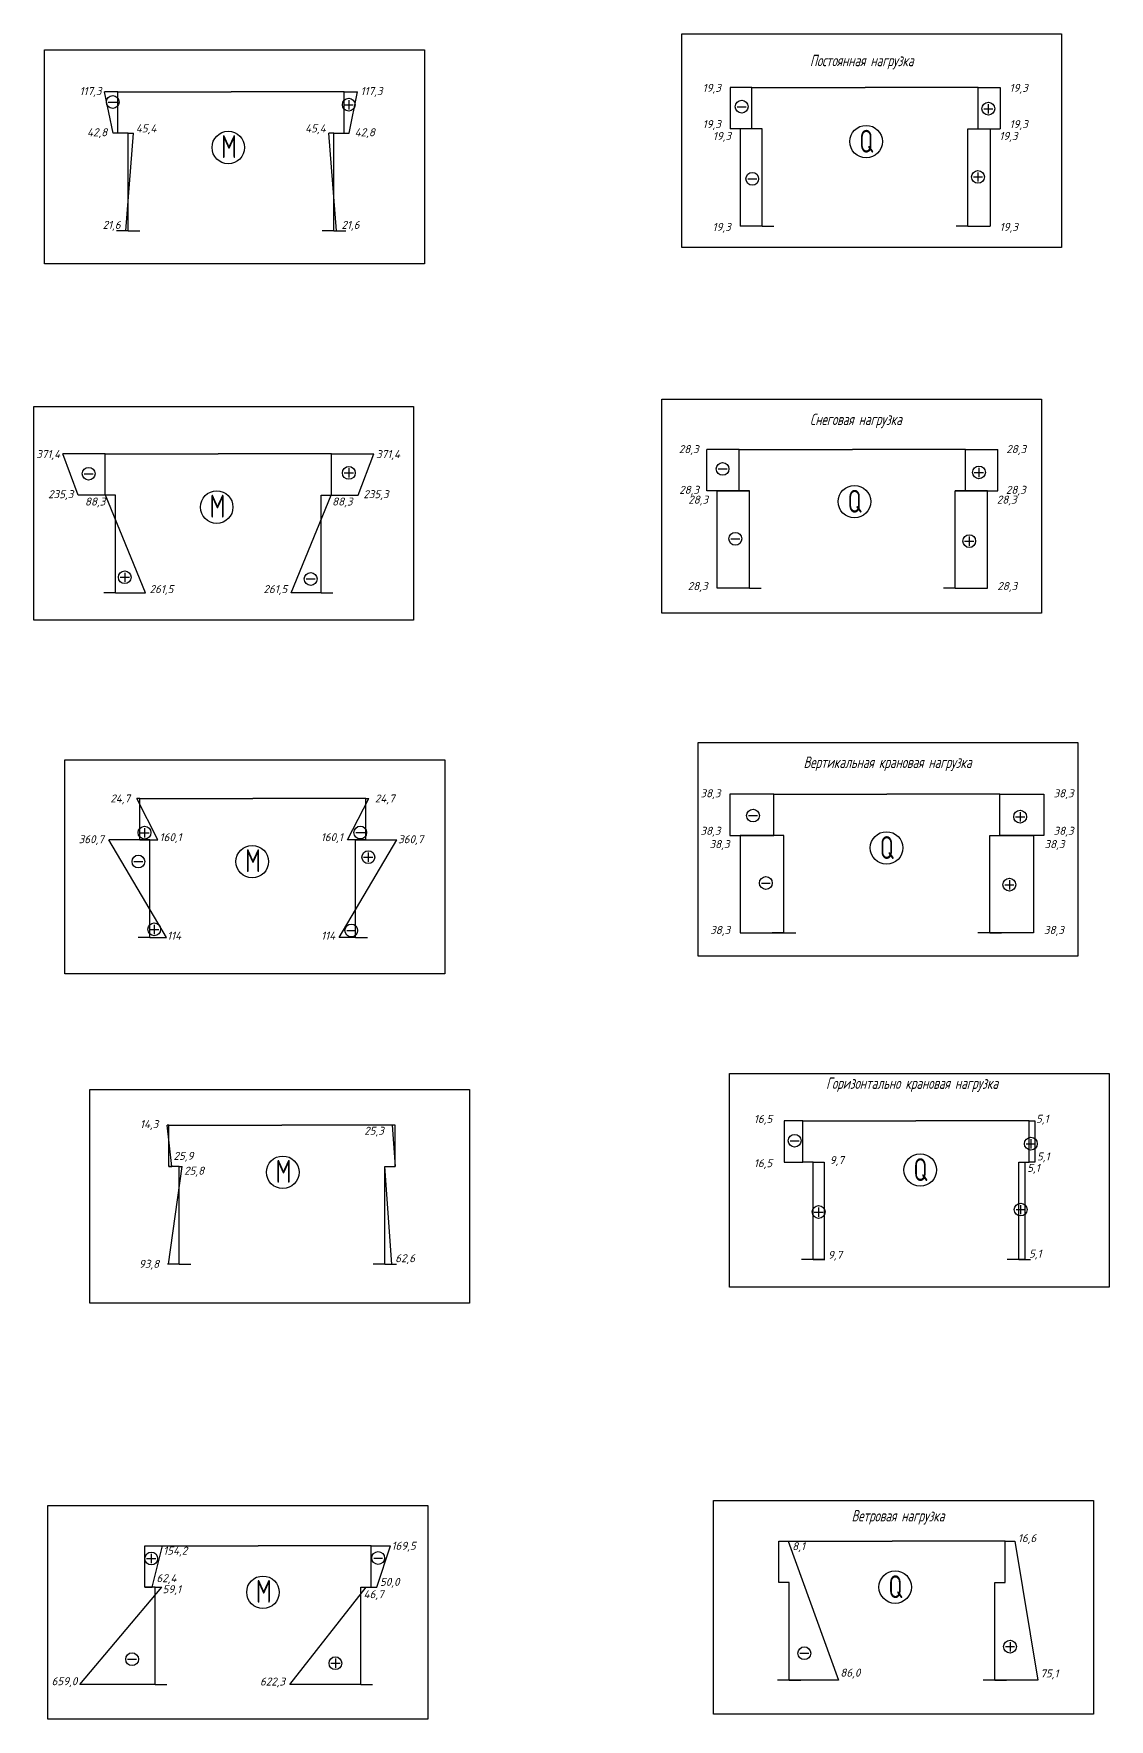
# Paper-space layout 'Лист2' of a CAD drawing. Header units: millimetres. Extents: x 156 to 620, y 8 to 344.
# Drawn here: x 286.4 to 380.5, y 189.2 to 336.7 of the extents above; entities that cross this region are included whole.
import ezdxf

# ---------------------------------------------------------------- set-up
doc = ezdxf.new("R2010")
doc.units = ezdxf.units.MM
doc.header["$LTSCALE"] = 0.5
doc.styles.add('наклонный 3.5', font='isocpeur.ttf', dxfattribs={"oblique": 15, "height": 3.5})
doc.styles.add('Наклонный 5', font='isocpeur.ttf', dxfattribs={"oblique": 15, "height": 7})
doc.styles.add('прямой 10', font='isocpeur.ttf', dxfattribs={"width": 0.7, "height": 10})

psp = doc.layouts.new('Лист2')

# ---------------------------------------------------------------- linework, layer by layer
for p, q in [((349.194, 332.018), (347.284, 332.018)), ((347.284, 332.018), (347.284, 328.403)), ((349.194, 328.403), (349.194, 332.018)), ((349.194, 332.018), (359.09, 332.018)), ((368.987, 332.018), (359.09, 332.018)), ((368.987, 328.403), (368.987, 332.018)), ((368.987, 332.018), (370.897, 332.018)), ((370.897, 332.018), (370.897, 328.403)), ((293.722, 331.62), (292.549, 331.62)), ((293.294, 328.005), (292.549, 331.62)), ((292.874, 330.743), (293.654, 330.743)), ((293.722, 328.005), (293.722, 331.62)), ((293.722, 331.62), (303.619, 331.62)), ((313.515, 331.62), (303.619, 331.62)), ((313.51, 330.506), (314.316, 330.506)), ((313.515, 328.005), (313.515, 331.62)), ((313.515, 331.62), (314.688, 331.62)), ((313.913, 330.909), (313.913, 330.096)), ((313.943, 328.005), (314.688, 331.62)), ((369.872, 330.557), (369.872, 329.744)), ((347.901, 330.336), (348.681, 330.336)), ((369.469, 330.155), (370.275, 330.155)), ((294.619, 328.005), (293.294, 328.005)), ((294.619, 328.005), (293.722, 328.005)), ((294.403, 319.47), (295.073, 328.005)), ((294.619, 319.47), (294.619, 328.005)), ((294.619, 328.005), (295.073, 328.005)), ((312.619, 328.005), (312.165, 328.005)), ((312.835, 319.47), (312.165, 328.005)), ((312.619, 319.47), (312.619, 328.005)), ((312.619, 328.005), (313.515, 328.005)), ((312.619, 328.005), (313.943, 328.005)), ((349.194, 328.403), (347.284, 328.403)), ((350.09, 328.403), (348.16, 328.403)), ((348.16, 328.403), (348.16, 319.868)), ((350.09, 328.403), (349.194, 328.403)), ((350.09, 319.868), (350.09, 328.403)), ((368.09, 319.868), (368.09, 328.403)), ((368.09, 328.403), (368.987, 328.403)), ((368.09, 328.403), (370.02, 328.403)), ((368.987, 328.403), (370.897, 328.403)), ((370.02, 328.403), (370.02, 319.868)), ((368.966, 324.588), (368.966, 323.775)), ((348.828, 324.026), (349.607, 324.026)), ((368.563, 324.185), (369.368, 324.185)), ((294.619, 319.47), (293.592, 319.47)), ((294.619, 319.47), (294.403, 319.47)), ((294.619, 319.47), (295.646, 319.47)), ((312.619, 319.47), (311.592, 319.47)), ((312.619, 319.47), (313.646, 319.47)), ((312.619, 319.47), (312.835, 319.47)), ((350.09, 319.868), (348.16, 319.868)), ((350.09, 319.868), (349.063, 319.868)), ((350.09, 319.868), (351.117, 319.868)), ((368.09, 319.868), (367.063, 319.868)), ((368.09, 319.868), (369.117, 319.868)), ((368.09, 319.868), (370.02, 319.868)), ((292.607, 299.953), (288.893, 299.953)), ((290.254, 296.338), (288.893, 299.953)), ((292.607, 296.338), (292.607, 299.953)), ((292.607, 299.953), (302.504, 299.953)), ((312.4, 299.953), (302.504, 299.953)), ((312.4, 296.338), (312.4, 299.953)), ((312.4, 299.953), (316.114, 299.953)), ((314.753, 296.338), (316.114, 299.953)), ((348.079, 300.35), (345.249, 300.35)), ((345.249, 296.735), (345.249, 300.35)), ((348.079, 296.735), (348.079, 300.35)), ((348.079, 300.35), (357.975, 300.35)), ((367.872, 300.35), (357.975, 300.35)), ((367.872, 296.735), (367.872, 300.35)), ((367.872, 300.35), (370.702, 300.35)), ((370.702, 296.735), (370.702, 300.35)), ((290.765, 298.221), (291.545, 298.221)), ((313.517, 298.291), (314.322, 298.291)), ((313.919, 298.693), (313.919, 297.881)), ((346.232, 298.646), (347.011, 298.646)), ((368.647, 298.331), (369.452, 298.331)), ((369.049, 298.733), (369.049, 297.921)), ((348.079, 296.735), (345.249, 296.735)), ((346.145, 288.2), (346.145, 296.735)), ((346.145, 296.735), (348.975, 296.735)), ((348.975, 296.735), (348.079, 296.735)), ((348.975, 288.2), (348.975, 296.735)), ((366.975, 288.2), (366.975, 296.735)), ((366.975, 296.735), (367.872, 296.735)), ((369.805, 296.735), (366.975, 296.735)), ((367.872, 296.735), (370.702, 296.735)), ((369.805, 288.2), (369.805, 296.735)), ((292.621, 296.338), (290.254, 296.338)), ((293.504, 296.338), (292.607, 296.338)), ((293.504, 296.338), (292.621, 296.338)), ((296.119, 287.803), (292.621, 296.338)), ((293.504, 287.803), (293.504, 296.338)), ((308.889, 287.803), (312.387, 296.338)), ((311.504, 287.803), (311.504, 296.338)), ((311.504, 296.338), (312.4, 296.338)), ((311.504, 296.338), (312.387, 296.338)), ((312.387, 296.338), (314.753, 296.338)), ((347.35, 292.528), (348.13, 292.528)), ((367.799, 292.319), (368.605, 292.319)), ((368.202, 292.721), (368.202, 291.909)), ((293.914, 289.159), (294.72, 289.159)), ((294.317, 289.562), (294.317, 288.749)), ((293.504, 287.803), (292.477, 287.803)), ((293.504, 287.803), (294.531, 287.803)), ((293.504, 287.803), (296.119, 287.803)), ((311.504, 287.803), (308.889, 287.803)), ((310.195, 289.016), (310.975, 289.016)), ((311.504, 287.803), (310.477, 287.803)), ((311.504, 287.803), (312.531, 287.803)), ((348.975, 288.2), (346.145, 288.2)), ((348.975, 288.2), (347.948, 288.2)), ((348.975, 288.2), (350.002, 288.2)), ((366.975, 288.2), (365.948, 288.2)), ((366.975, 288.2), (368.002, 288.2)), ((366.975, 288.2), (369.805, 288.2)), ((351.095, 270.196), (347.265, 270.196)), ((347.265, 270.196), (347.265, 266.581)), ((351.095, 266.581), (351.095, 270.196)), ((351.095, 270.196), (360.991, 270.196)), ((370.888, 270.196), (360.991, 270.196)), ((370.888, 266.581), (370.888, 270.196)), ((370.888, 270.196), (374.718, 270.196)), ((374.718, 270.196), (374.718, 266.581)), ((295.624, 269.799), (295.376, 269.799)), ((297.225, 266.184), (295.376, 269.799)), ((295.624, 266.184), (295.624, 269.799)), ((295.624, 269.799), (305.52, 269.799)), ((315.416, 269.799), (305.52, 269.799)), ((313.815, 266.184), (315.664, 269.799)), ((315.416, 266.184), (315.416, 269.799)), ((315.416, 269.799), (315.664, 269.799)), ((372.653, 268.611), (372.653, 267.798)), ((296.045, 267.216), (296.045, 266.404)), ((348.894, 268.312), (349.674, 268.312)), ((372.25, 268.208), (373.055, 268.208)), ((296.52, 266.184), (292.913, 266.184)), ((297.96, 257.649), (292.913, 266.184)), ((296.52, 266.184), (295.624, 266.184)), ((295.624, 266.184), (297.225, 266.184)), ((295.642, 266.814), (296.448, 266.814)), ((296.52, 257.649), (296.52, 266.184)), ((313.08, 257.649), (318.127, 266.184)), ((315.416, 266.184), (313.815, 266.184)), ((314.52, 257.649), (314.52, 266.184)), ((314.52, 266.184), (315.416, 266.184)), ((314.52, 266.184), (318.127, 266.184)), ((314.53, 266.829), (315.309, 266.829)), ((347.265, 266.581), (351.095, 266.581)), ((351.991, 266.581), (348.161, 266.581)), ((348.161, 266.581), (348.161, 258.046)), ((351.991, 266.581), (351.095, 266.581)), ((351.991, 258.046), (351.991, 266.581)), ((369.991, 258.046), (369.991, 266.581)), ((369.991, 266.581), (370.888, 266.581)), ((369.991, 266.581), (373.821, 266.581)), ((374.718, 266.581), (370.888, 266.581)), ((373.821, 266.581), (373.821, 258.046)), ((295.121, 264.291), (295.9, 264.291)), ((315.22, 264.668), (316.026, 264.668)), ((315.623, 265.071), (315.623, 264.258)), ((371.711, 262.663), (371.711, 261.85)), ((350.019, 262.41), (350.799, 262.41)), ((371.308, 262.26), (372.113, 262.26)), ((296.49, 258.355), (297.296, 258.355)), ((296.893, 258.757), (296.893, 257.945)), ((313.74, 258.258), (314.519, 258.258)), ((296.52, 257.649), (295.493, 257.649)), ((296.52, 257.649), (297.547, 257.649)), ((296.52, 257.649), (297.96, 257.649)), ((314.52, 257.649), (313.08, 257.649)), ((314.52, 257.649), (313.493, 257.649)), ((314.52, 257.649), (315.547, 257.649)), ((348.161, 258.046), (351.991, 258.046)), ((351.991, 258.046), (350.964, 258.046)), ((351.991, 258.046), (353.018, 258.046)), ((369.991, 258.046), (368.964, 258.046)), ((369.991, 258.046), (371.018, 258.046)), ((373.821, 258.046), (369.991, 258.046)), ((298.175, 241.214), (298.032, 241.214)), ((298.434, 237.599), (298.032, 241.214)), ((298.175, 237.599), (298.175, 241.214)), ((298.175, 241.214), (308.071, 241.214)), ((317.967, 241.214), (308.071, 241.214)), ((317.967, 241.214), (317.717, 241.214)), ((317.717, 241.214), (317.967, 237.599)), ((317.967, 237.599), (317.967, 241.214)), ((353.646, 241.612), (351.996, 241.612)), ((351.996, 241.612), (351.996, 237.997)), ((353.646, 237.997), (353.646, 241.612)), ((353.646, 241.612), (363.542, 241.612)), ((373.439, 241.612), (363.542, 241.612)), ((373.439, 237.997), (373.439, 241.612)), ((373.439, 241.612), (373.949, 241.612)), ((373.949, 241.612), (373.949, 237.997)), ((352.533, 239.863), (353.312, 239.863)), ((373.19, 239.599), (373.996, 239.599)), ((373.593, 240.002), (373.593, 239.189)), ((298.133, 229.064), (299.329, 237.599)), ((299.071, 237.599), (298.175, 237.599)), ((298.175, 237.599), (298.434, 237.599)), ((299.071, 229.064), (299.071, 237.599)), ((299.071, 237.599), (299.329, 237.599)), ((317.071, 229.064), (317.071, 237.599)), ((317.071, 237.599), (317.967, 237.599)), ((317.697, 229.064), (317.071, 237.599)), ((351.996, 237.997), (353.646, 237.997)), ((354.542, 237.997), (353.646, 237.997)), ((354.542, 229.462), (354.542, 237.997)), ((354.542, 237.997), (355.512, 237.997)), ((355.512, 237.997), (355.512, 229.462)), ((372.542, 229.462), (372.542, 237.997)), ((372.542, 237.997), (373.439, 237.997)), ((372.542, 237.997), (373.052, 237.997)), ((373.052, 237.997), (373.052, 229.462)), ((373.949, 237.997), (373.439, 237.997)), ((354.621, 233.623), (355.426, 233.623)), ((355.023, 234.025), (355.023, 233.213)), ((372.298, 233.832), (373.104, 233.832)), ((372.701, 234.235), (372.701, 233.422)), ((299.071, 229.064), (298.044, 229.064)), ((299.071, 229.064), (298.133, 229.064)), ((299.071, 229.064), (300.098, 229.064)), ((317.071, 229.064), (316.044, 229.064)), ((317.071, 229.064), (318.098, 229.064)), ((317.071, 229.064), (317.697, 229.064)), ((354.542, 229.462), (353.516, 229.462)), ((354.542, 229.462), (355.569, 229.462)), ((355.512, 229.462), (354.542, 229.462)), ((372.542, 229.462), (371.516, 229.462)), ((372.542, 229.462), (373.569, 229.462)), ((373.052, 229.462), (372.542, 229.462)), ((296.082, 200.811), (296.082, 204.426)), ((296.082, 204.426), (305.979, 204.426)), ((296.082, 204.426), (297.624, 204.426)), ((296.635, 203.705), (296.635, 202.892)), ((296.706, 200.811), (297.624, 204.426)), ((315.875, 204.426), (305.979, 204.426)), ((315.875, 200.811), (315.875, 204.426)), ((315.875, 204.426), (317.57, 204.426)), ((316.375, 200.811), (317.57, 204.426)), ((351.554, 201.209), (351.554, 204.824)), ((351.554, 204.824), (361.45, 204.824)), ((351.554, 204.824), (352.364, 204.824)), ((352.364, 204.824), (356.75, 192.674)), ((371.347, 204.824), (361.45, 204.824)), ((371.347, 201.209), (371.347, 204.824)), ((371.347, 204.824), (372.177, 204.824)), ((372.177, 204.824), (374.205, 192.674)), ((296.232, 203.302), (297.037, 203.302)), ((316.098, 203.35), (316.878, 203.35)), ((290.389, 192.276), (297.57, 200.811)), ((296.979, 200.811), (296.082, 200.811)), ((296.082, 200.811), (296.706, 200.811)), ((296.979, 192.276), (296.979, 200.811)), ((296.979, 200.811), (297.57, 200.811)), ((308.756, 192.276), (315.427, 200.811)), ((314.979, 192.276), (314.979, 200.811)), ((314.979, 200.811), (315.875, 200.811)), ((314.979, 200.811), (315.446, 200.811)), ((315.875, 200.811), (316.375, 200.811)), ((352.45, 201.209), (351.554, 201.209)), ((352.45, 192.674), (352.45, 201.209)), ((370.45, 192.674), (370.45, 201.209)), ((370.45, 201.209), (371.347, 201.209)), ((353.385, 195.026), (354.165, 195.026)), ((371.366, 195.594), (372.172, 195.594)), ((371.769, 195.997), (371.769, 195.184)), ((294.571, 194.499), (295.351, 194.499)), ((312.345, 194.144), (313.15, 194.144)), ((312.748, 194.547), (312.748, 193.734)), ((296.979, 192.276), (290.389, 192.276)), ((296.979, 192.276), (295.952, 192.276)), ((296.979, 192.276), (298.006, 192.276)), ((314.979, 192.276), (308.756, 192.276)), ((314.979, 192.276), (313.952, 192.276)), ((314.979, 192.276), (316.006, 192.276)), ((352.45, 192.674), (351.423, 192.674)), ((352.45, 192.674), (353.477, 192.674)), ((356.75, 192.674), (352.45, 192.674)), ((370.45, 192.674), (369.423, 192.674)), ((370.45, 192.674), (371.477, 192.674)), ((374.205, 192.674), (370.45, 192.674))]:
    psp.add_line(p, q)
for points in [[(343.045, 336.72), (376.275, 336.72), (376.275, 318.017), (343.045, 318.017)], [(287.298, 335.296), (320.529, 335.296), (320.529, 316.594), (287.298, 316.594)], [(286.353, 304.112), (319.583, 304.112), (319.583, 285.41), (286.353, 285.41)], [(341.295, 304.732), (374.526, 304.732), (374.526, 286.03), (341.295, 286.03)], [(344.482, 274.705), (377.713, 274.705), (377.713, 256.002), (344.482, 256.002)], [(289.079, 273.176), (322.309, 273.176), (322.309, 254.474), (289.079, 254.474)], [(347.225, 245.744), (380.455, 245.744), (380.455, 227.042), (347.225, 227.042)], [(291.262, 244.348), (324.492, 244.348), (324.492, 225.645), (291.262, 225.645)], [(345.839, 208.393), (379.069, 208.393), (379.069, 189.691), (345.839, 189.691)], [(287.596, 207.941), (320.826, 207.941), (320.826, 189.239), (287.596, 189.239)]]:
    psp.add_lwpolyline(points, close=True)
for centre, radius in [((293.266, 330.74), 0.559), ((313.916, 330.51), 0.559), ((348.293, 330.333), 0.559), ((369.875, 330.158), 0.559), ((303.374, 326.762), 1.422), ((359.181, 327.28), 1.422), ((349.22, 324.023), 0.559), ((368.968, 324.189), 0.559), ((291.157, 298.218), 0.559), ((313.922, 298.295), 0.559), ((346.624, 298.643), 0.559), ((369.052, 298.334), 0.559), ((302.363, 295.301), 1.422), ((358.161, 295.777), 1.422), ((347.742, 292.525), 0.559), ((368.205, 292.322), 0.559), ((294.32, 289.163), 0.559), ((310.587, 289.013), 0.559), ((349.286, 268.309), 0.559), ((372.656, 268.212), 0.559), ((296.048, 266.817), 0.559), ((314.921, 266.826), 0.559), ((305.472, 264.278), 1.422), ((360.97, 265.479), 1.422), ((295.513, 264.288), 0.559), ((315.626, 264.672), 0.559), ((350.411, 262.407), 0.559), ((371.714, 262.264), 0.559), ((296.896, 258.358), 0.559), ((314.132, 258.255), 0.559), ((352.925, 239.86), 0.559), ((373.596, 239.603), 0.559), ((308.141, 237.1), 1.422), ((363.912, 237.3), 1.422), ((355.026, 233.626), 0.559), ((372.704, 233.836), 0.559), ((296.637, 203.306), 0.559), ((316.49, 203.347), 0.559), ((361.723, 200.804), 1.422), ((306.411, 200.351), 1.422), ((371.772, 195.598), 0.559), ((294.963, 194.496), 0.559), ((312.75, 194.148), 0.559), ((353.777, 195.023), 0.559)]:
    psp.add_circle(centre, radius)

# ---------------------------------------------------------------- texts
at = {"style": 'Наклонный 5', "oblique": 15, "width": 0.7}
for s, p in [('Постоянная нагрузка', (354.262, 333.876)), ('Снеговая нагрузка', (354.269, 302.478)), ('Вертикальная крановая нагрузка', (353.703, 272.474)), ('Горизонтально крановая нагрузка', (355.674, 244.395)), ('Ветровая нагрузка', (357.904, 206.548))]:
    psp.add_text(s, height=1, dxfattribs=at).set_placement(p)
at = {"style": 'наклонный 3.5', "oblique": 15}
for s, p in [('117,3', (290.364, 331.352)), ('117,3', (314.949, 331.352)), ('19,3', (344.875, 331.631)), ('19,3', (371.731, 331.631)), ('19,3', (344.875, 328.458)), ('19,3', (371.731, 328.458)), ('42,8', (291.017, 327.746)), ('45,4', (295.285, 328.088)), ('45,4', (310.098, 328.088)), ('42,8', (314.435, 327.746)), ('19,3', (345.77, 327.421)), ('19,3', (370.835, 327.421)), ('21,6', (292.383, 319.642)), ('21,6', (313.28, 319.642)), ('19,3', (345.743, 319.461)), ('19,3', (370.863, 319.461)), ('371,4', (286.567, 299.585)), ('371,4', (316.306, 299.585)), ('28,3', (342.793, 300.024)), ('28,3', (371.442, 300.024)), ('235,3', (287.612, 296.08)), ('235,3', (315.19, 296.08)), ('28,3', (342.826, 296.46)), ('28,3', (371.409, 296.46)), ('88,3', (290.834, 295.435)), ('88,3', (312.458, 295.435)), ('28,3', (343.619, 295.602)), ('28,3', (370.616, 295.602)), ('261,5', (296.489, 287.775)), ('261,5', (306.453, 287.775)), ('28,3', (343.576, 288.041)), ('28,3', (370.659, 288.041)), ('24,7', (293.054, 269.455)), ('24,7', (316.201, 269.455)), ('38,3', (344.687, 269.909)), ('38,3', (375.581, 269.909)), ('38,3', (344.687, 266.628)), ('38,3', (375.581, 266.628)), ('360,7', (290.284, 265.89)), ('160,1', (297.362, 266.069)), ('160,1', (311.469, 266.069)), ('360,7', (318.233, 265.89)), ('38,3', (345.481, 265.464)), ('38,3', (374.786, 265.464)), ('114', (298.02, 257.446)), ('114', (311.499, 257.446)), ('38,3', (345.534, 257.949)), ('38,3', (374.733, 257.949)), ('16,5', (349.362, 241.419)), ('5,1', (374.045, 241.429)), ('14,3', (295.649, 240.966)), ('25,3', (315.266, 240.383)), ('25,9', (298.586, 238.185)), ('25,8', (299.513, 236.887)), ('16,5', (349.362, 237.546)), ('9,7', (355.996, 237.812)), ('5,1', (373.273, 237.133)), ('5,1', (374.127, 238.132)), ('9,7', (355.842, 229.525)), ('5,1', (373.43, 229.633)), ('93,8', (295.557, 228.738)), ('62,6', (317.98, 229.231)), ('16,6', (372.46, 204.74)), ('154,2', (297.684, 203.643)), ('169,5', (317.655, 204.071)), ('8,1', (352.713, 204.035)), ('62,4', (297.092, 201.236)), ('59,1', (297.624, 200.27)), ('50,0', (316.648, 200.913)), ('46,7', (315.211, 199.835)), ('86,0', (356.922, 192.969)), ('75,1', (374.418, 192.898)), ('659,0', (287.917, 192.219)), ('622,3', (306.15, 192.192))]:
    psp.add_text(s, height=0.7, dxfattribs=at).set_placement(p)
at = {"style": 'прямой 10', "width": 0.7}
for s, p in [('М', (302.755, 325.844)), ('Q', (358.59, 326.314)), ('Q', (357.57, 294.811)), ('М', (301.744, 294.383)), ('Q', (360.379, 264.513)), ('М', (304.853, 263.36)), ('М', (307.523, 236.182)), ('Q', (363.321, 236.334)), ('М', (305.792, 199.433)), ('Q', (361.132, 199.838))]:
    psp.add_text(s, height=2, dxfattribs=at).set_placement(p)

doc.saveas('drawing.dxf')
